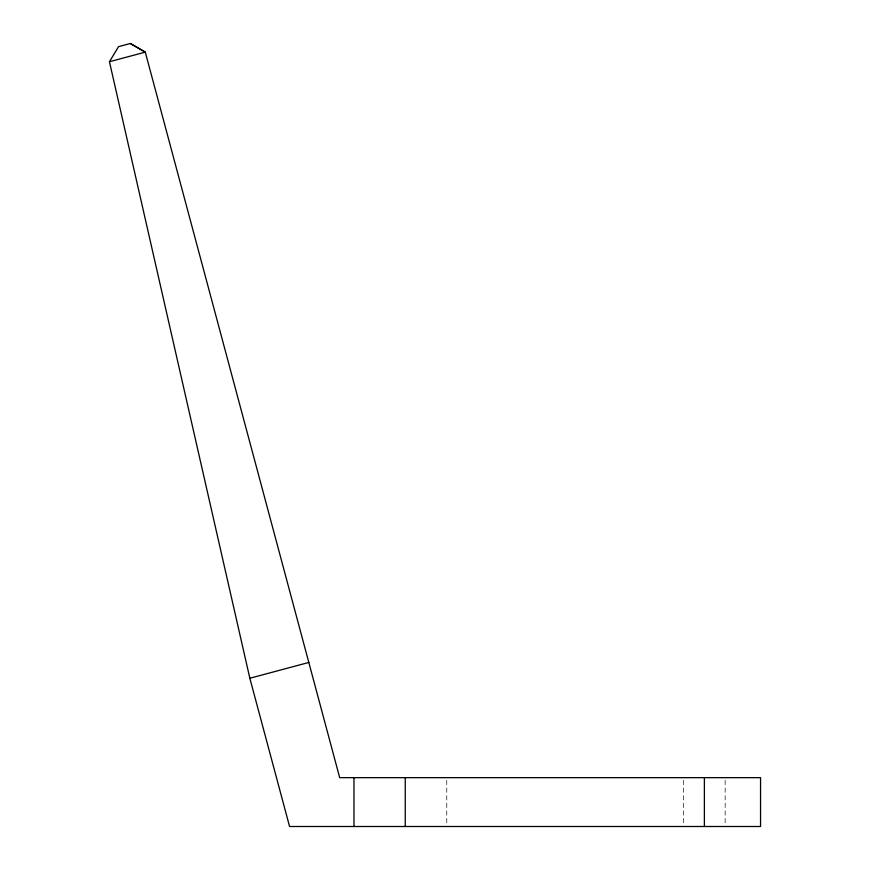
<?xml version="1.0" encoding="UTF-8"?>
<svg xmlns="http://www.w3.org/2000/svg" width="870" height="870" viewBox="0 0 870 870"><rect width="100%" height="100%" fill="white"/><g stroke="black" fill="none" stroke-linecap="round" stroke-linejoin="round"><path stroke-width="0.65" stroke-dasharray="4.35 3.26" d="M725.145 780.379L725.145 823.792M683.635 780.379L683.635 823.792M446.767 780.379L446.767 823.792"/><path stroke-width="1.3" d="M109.446 61.726L118.527 46.665L130.326 43.5L145.279 52.124L339.681 777.66L760.554 777.66L760.554 826.5L289.569 826.5L249.842 678.252L109.446 61.726L145.279 52.135L130.326 43.5M249.842 678.252L308.817 662.451M704.385 777.66L704.385 826.5M405.246 777.66L405.246 826.5M353.97 777.66L353.97 826.5"/></g></svg>
